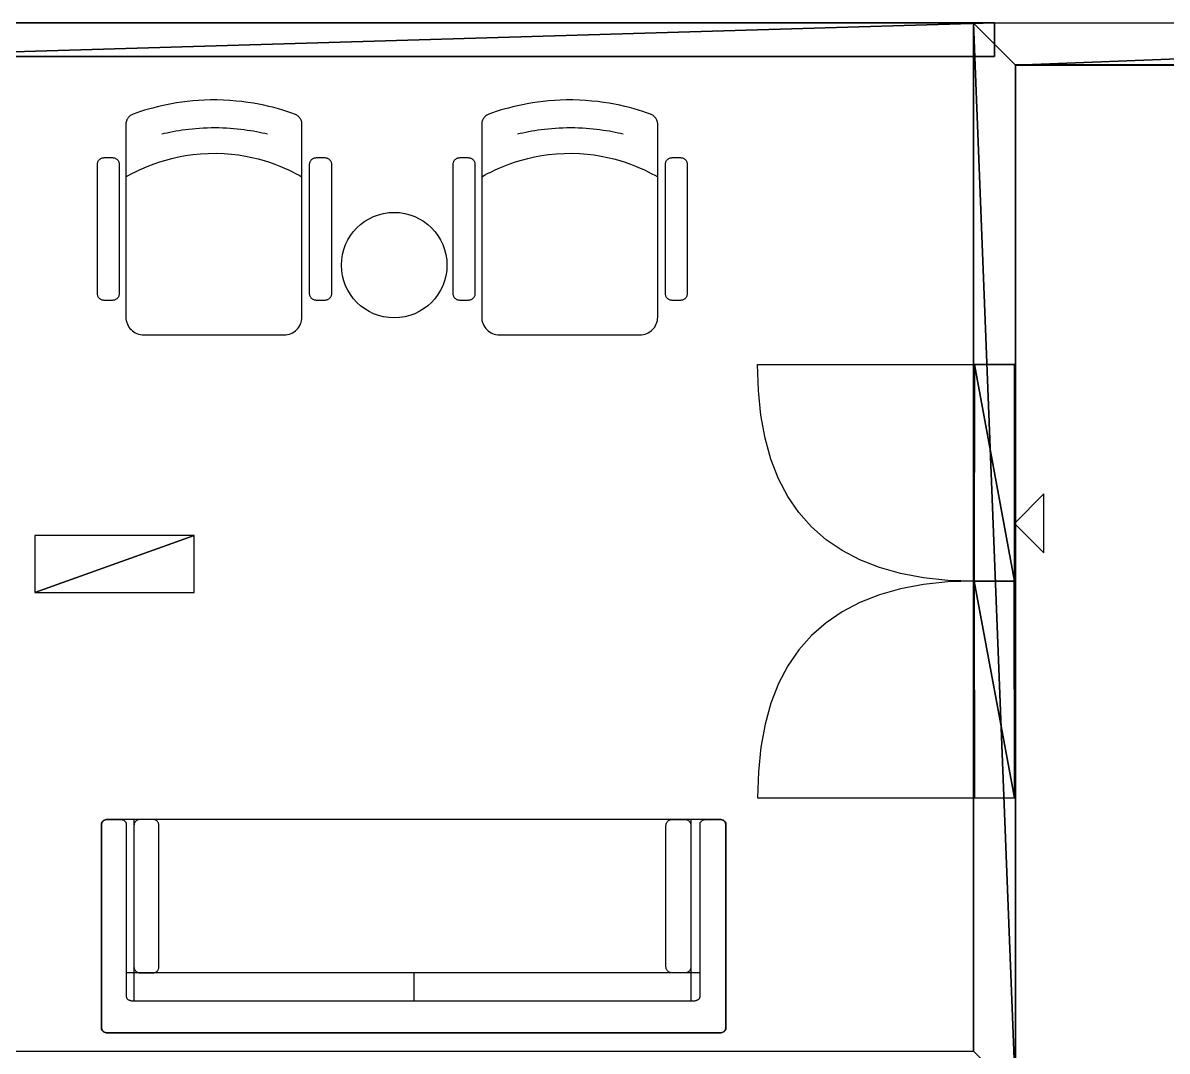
# Model space of a CAD drawing. Header units: millimetres. Extents: x 245 to 2830, y 44 to 1976.
# Drawn here: x 689 to 1106.5, y 1497.1 to 1872.5 of the extents above; entities that cross this region are included whole.
import ezdxf

# ---------------------------------------------------------------- set-up
doc = ezdxf.new("R2010")
doc.units = ezdxf.units.MM
doc.layers.add('FloorPlan-page-1', color=7, linetype='Continuous')

msp = doc.modelspace()

# ---------------------------------------------------------------- linework, layer by layer
at = {"layer": 'FloorPlan-page-1', "color": 7, "true_color": 0x000000}
for p, q in [((639.91, 1872.52), (1043.52, 1872.52)), ((1035.84, 1497.15), (1035.84, 1872.5)), ((1035.84, 1872.5), (1444.36, 1872.5)), ((1043.52, 1872.52), (1043.52, 1860.26)), ((1043.52, 1860.26), (627.65, 1860.26)), ((1043.52, 1860.26), (1043.52, 1860.26)), ((1429.05, 1857.17), (1051.16, 1857.17)), ((1051.16, 1857.17), (1051.16, 1481.82)), ((736.35, 1841.44), (734.79, 1841.02)), ((737.99, 1841.86), (736.35, 1841.44)), ((739.66, 1842.26), (737.99, 1841.86)), ((741.4, 1842.63), (739.66, 1842.26)), ((743.19, 1842.97), (741.4, 1842.63)), ((745.08, 1843.28), (743.19, 1842.97)), ((747, 1843.57), (745.08, 1843.28)), ((748.97, 1843.81), (747, 1843.57)), ((751, 1844.02), (748.97, 1843.81)), ((753.11, 1844.18), (751, 1844.02)), ((755.26, 1844.29), (753.11, 1844.18)), ((757.44, 1844.37), (755.26, 1844.29)), ((759.84, 1844.37), (757.44, 1844.37)), ((762.21, 1844.29), (759.84, 1844.37)), ((764.5, 1844.18), (762.21, 1844.29)), ((766.75, 1844), (764.5, 1844.18)), ((768.93, 1843.76), (766.75, 1844)), ((771.04, 1843.5), (768.93, 1843.76)), ((773.08, 1843.18), (771.04, 1843.5)), ((775.04, 1842.81), (773.08, 1843.18)), ((776.93, 1842.44), (775.04, 1842.81)), ((778.75, 1842.02), (776.93, 1842.44)), ((780.53, 1841.57), (778.75, 1842.02)), ((782.21, 1841.12), (780.53, 1841.57)), ((866.17, 1841.44), (864.61, 1841.02)), ((867.77, 1841.86), (866.17, 1841.44)), ((869.48, 1842.26), (867.77, 1841.86)), ((871.23, 1842.63), (869.48, 1842.26)), ((873.01, 1842.97), (871.23, 1842.63)), ((874.9, 1843.28), (873.01, 1842.97)), ((876.79, 1843.57), (874.9, 1843.28)), ((878.79, 1843.81), (876.79, 1843.57)), ((880.83, 1844.02), (878.79, 1843.81)), ((882.9, 1844.18), (880.83, 1844.02)), ((885.04, 1844.29), (882.9, 1844.18)), ((887.26, 1844.37), (885.04, 1844.29)), ((889.66, 1844.37), (887.26, 1844.37)), ((892.03, 1844.29), (889.66, 1844.37)), ((894.32, 1844.18), (892.03, 1844.29)), ((896.57, 1844), (894.32, 1844.18)), ((898.72, 1843.76), (896.57, 1844)), ((900.83, 1843.5), (898.72, 1843.76)), ((902.9, 1843.18), (900.83, 1843.5)), ((904.86, 1842.81), (902.9, 1843.18)), ((906.75, 1842.44), (904.86, 1842.81)), ((908.57, 1842.02), (906.75, 1842.44)), ((910.32, 1841.57), (908.57, 1842.02)), ((912.03, 1841.12), (910.32, 1841.57)), ((726.97, 1837.25), (726.86, 1836.96)), ((727.15, 1837.51), (726.97, 1837.25)), ((727.3, 1837.75), (727.15, 1837.51)), ((727.48, 1838.01), (727.3, 1837.75)), ((727.7, 1838.22), (727.48, 1838.01)), ((727.91, 1838.43), (727.7, 1838.22)), ((728.13, 1838.64), (727.91, 1838.43)), ((728.39, 1838.83), (728.13, 1838.64)), ((728.68, 1838.99), (728.39, 1838.83)), ((728.93, 1839.12), (728.68, 1838.99)), ((729.22, 1839.22), (728.93, 1839.12)), ((730.53, 1839.67), (729.22, 1839.22)), ((731.88, 1840.15), (730.53, 1839.67)), ((733.3, 1840.6), (731.88, 1840.15)), ((734.79, 1841.02), (733.3, 1840.6)), ((783.81, 1840.67), (782.21, 1841.12)), ((785.33, 1840.2), (783.81, 1840.67)), ((786.75, 1839.72), (785.33, 1840.2)), ((788.13, 1839.25), (786.75, 1839.72)), ((788.42, 1839.12), (788.13, 1839.25)), ((788.71, 1838.99), (788.42, 1839.12)), ((788.97, 1838.83), (788.71, 1838.99)), ((789.22, 1838.64), (788.97, 1838.83)), ((789.48, 1838.43), (789.22, 1838.64)), ((789.7, 1838.22), (789.48, 1838.43)), ((789.88, 1838.01), (789.7, 1838.22)), ((790.06, 1837.77), (789.88, 1838.01)), ((790.24, 1837.51), (790.06, 1837.77)), ((790.39, 1837.25), (790.24, 1837.51)), ((790.5, 1836.96), (790.39, 1837.25)), ((856.79, 1837.25), (856.68, 1836.96)), ((856.93, 1837.51), (856.79, 1837.25)), ((857.12, 1837.75), (856.93, 1837.51)), ((857.3, 1838.01), (857.12, 1837.75)), ((857.52, 1838.22), (857.3, 1838.01)), ((857.73, 1838.43), (857.52, 1838.22)), ((857.95, 1838.64), (857.73, 1838.43)), ((858.21, 1838.83), (857.95, 1838.64)), ((858.46, 1838.99), (858.21, 1838.83)), ((858.75, 1839.12), (858.46, 1838.99)), ((859.04, 1839.22), (858.75, 1839.12)), ((860.35, 1839.67), (859.04, 1839.22)), ((861.7, 1840.15), (860.35, 1839.67)), ((863.12, 1840.6), (861.7, 1840.15)), ((864.61, 1841.02), (863.12, 1840.6)), ((913.63, 1840.67), (912.03, 1841.12)), ((915.15, 1840.2), (913.63, 1840.67)), ((916.57, 1839.72), (915.15, 1840.2)), ((917.95, 1839.25), (916.57, 1839.72)), ((918.24, 1839.12), (917.95, 1839.25)), ((918.5, 1838.99), (918.24, 1839.12)), ((918.79, 1838.83), (918.5, 1838.99)), ((919.04, 1838.64), (918.79, 1838.83)), ((919.26, 1838.43), (919.04, 1838.64)), ((919.48, 1838.22), (919.26, 1838.43)), ((919.7, 1838.01), (919.48, 1838.22)), ((919.88, 1837.77), (919.7, 1838.01)), ((920.06, 1837.51), (919.88, 1837.77)), ((920.21, 1837.25), (920.06, 1837.51)), ((920.32, 1836.96), (920.21, 1837.25)), ((726.6, 1836.06), (726.57, 1835.74)), ((726.57, 1835.74), (726.57, 1835.43)), ((726.57, 1835.43), (726.57, 1765.14)), ((726.68, 1836.38), (726.6, 1836.06)), ((726.75, 1836.67), (726.68, 1836.38)), ((726.86, 1836.96), (726.75, 1836.67)), ((743.7, 1832.84), (744.82, 1833.05)), ((744.82, 1833.05), (745.95, 1833.24)), ((745.95, 1833.24), (747.11, 1833.42)), ((747.11, 1833.42), (748.31, 1833.58)), ((748.31, 1833.58), (749.55, 1833.74)), ((749.55, 1833.74), (750.82, 1833.87)), ((750.82, 1833.87), (752.13, 1834)), ((752.13, 1834), (753.48, 1834.08)), ((753.48, 1834.08), (754.82, 1834.16)), ((754.82, 1834.16), (756.24, 1834.24)), ((756.24, 1834.24), (757.66, 1834.27)), ((757.66, 1834.27), (759.11, 1834.27)), ((759.11, 1834.27), (760.53, 1834.27)), ((760.53, 1834.27), (761.91, 1834.21)), ((761.91, 1834.21), (763.3, 1834.16)), ((763.3, 1834.16), (764.64, 1834.08)), ((764.64, 1834.08), (765.95, 1833.98)), ((765.95, 1833.98), (767.22, 1833.85)), ((767.22, 1833.85), (768.46, 1833.71)), ((768.46, 1833.71), (769.7, 1833.58)), ((769.7, 1833.58), (770.86, 1833.4)), ((770.86, 1833.4), (772.02, 1833.24)), ((772.02, 1833.24), (773.15, 1833.05)), ((773.15, 1833.05), (774.24, 1832.84)), ((790.61, 1836.67), (790.5, 1836.96)), ((790.71, 1836.38), (790.61, 1836.67)), ((790.75, 1836.06), (790.71, 1836.38)), ((790.79, 1835.74), (790.75, 1836.06)), ((790.82, 1835.43), (790.79, 1835.74)), ((790.82, 1765.14), (790.82, 1835.43)), ((790.82, 1835.43), (790.82, 1835.43)), ((856.42, 1836.06), (856.39, 1835.74)), ((856.39, 1835.74), (856.39, 1835.43)), ((856.39, 1835.43), (856.39, 1765.14)), ((856.5, 1836.38), (856.42, 1836.06)), ((856.57, 1836.67), (856.5, 1836.38)), ((856.68, 1836.96), (856.57, 1836.67)), ((873.52, 1832.84), (874.64, 1833.05)), ((874.64, 1833.05), (875.77, 1833.24)), ((875.77, 1833.24), (876.93, 1833.42)), ((876.93, 1833.42), (878.13, 1833.58)), ((878.13, 1833.58), (879.37, 1833.74)), ((879.37, 1833.74), (880.64, 1833.87)), ((880.64, 1833.87), (881.95, 1834)), ((881.95, 1834), (883.3, 1834.08)), ((883.3, 1834.08), (884.64, 1834.16)), ((884.64, 1834.16), (886.03, 1834.24)), ((886.03, 1834.24), (887.48, 1834.27)), ((887.48, 1834.27), (888.9, 1834.27)), ((888.9, 1834.27), (890.35, 1834.27)), ((890.35, 1834.27), (891.73, 1834.21)), ((891.73, 1834.21), (893.12, 1834.16)), ((893.12, 1834.16), (894.46, 1834.08)), ((894.46, 1834.08), (895.77, 1833.98)), ((895.77, 1833.98), (897.04, 1833.85)), ((897.04, 1833.85), (898.28, 1833.71)), ((898.28, 1833.71), (899.52, 1833.58)), ((899.52, 1833.58), (900.68, 1833.4)), ((900.68, 1833.4), (901.84, 1833.24)), ((901.84, 1833.24), (902.97, 1833.05)), ((902.97, 1833.05), (904.06, 1832.84)), ((920.43, 1836.67), (920.32, 1836.96)), ((920.5, 1836.38), (920.43, 1836.67)), ((920.57, 1836.06), (920.5, 1836.38)), ((920.61, 1835.74), (920.57, 1836.06)), ((920.61, 1835.43), (920.61, 1835.74)), ((920.61, 1765.14), (920.61, 1835.43)), ((920.61, 1835.43), (920.61, 1835.43)), ((739.66, 1832), (740.6, 1832.21)), ((740.6, 1832.21), (741.62, 1832.42)), ((741.62, 1832.42), (742.64, 1832.66)), ((742.64, 1832.66), (743.7, 1832.84)), ((774.24, 1832.84), (775.3, 1832.63)), ((775.3, 1832.63), (776.31, 1832.42)), ((776.31, 1832.42), (777.3, 1832.21)), ((777.3, 1832.21), (778.24, 1832)), ((869.48, 1832), (870.43, 1832.21)), ((870.43, 1832.21), (871.44, 1832.42)), ((871.44, 1832.42), (872.46, 1832.66)), ((872.46, 1832.66), (873.52, 1832.84)), ((904.06, 1832.84), (905.12, 1832.63)), ((905.12, 1832.63), (906.13, 1832.42)), ((906.13, 1832.42), (907.08, 1832.21)), ((907.08, 1832.21), (908.03, 1832)), ((751, 1824.46), (753.77, 1824.72)), ((753.77, 1824.72), (756.64, 1824.88)), ((756.64, 1824.88), (759.62, 1824.91)), ((759.62, 1824.91), (762.39, 1824.83)), ((762.39, 1824.83), (765.08, 1824.59)), ((765.08, 1824.59), (767.66, 1824.3)), ((880.83, 1824.46), (883.59, 1824.72)), ((883.59, 1824.72), (886.46, 1824.88)), ((886.46, 1824.88), (889.44, 1824.91)), ((889.44, 1824.91), (892.21, 1824.83)), ((892.21, 1824.83), (894.9, 1824.59)), ((894.9, 1824.59), (897.48, 1824.3)), ((716.17, 1821.11), (716.2, 1821.35)), ((716.17, 1820.85), (716.17, 1821.11)), ((716.17, 1773.68), (716.17, 1820.85)), ((716.2, 1821.35), (716.28, 1821.59)), ((716.28, 1821.59), (716.35, 1821.82)), ((716.35, 1821.82), (716.46, 1822.03)), ((716.46, 1822.03), (716.6, 1822.24)), ((716.6, 1822.24), (716.75, 1822.43)), ((716.75, 1822.43), (716.9, 1822.59)), ((716.9, 1822.59), (717.08, 1822.75)), ((717.08, 1822.75), (717.26, 1822.9)), ((717.26, 1822.9), (717.48, 1823.04)), ((717.48, 1823.04), (717.7, 1823.14)), ((717.7, 1823.14), (717.91, 1823.22)), ((717.91, 1823.22), (718.13, 1823.27)), ((718.13, 1823.27), (718.39, 1823.3)), ((718.39, 1823.3), (718.64, 1823.33)), ((718.64, 1823.33), (721.66, 1823.33)), ((721.66, 1823.33), (721.91, 1823.3)), ((721.91, 1823.3), (722.17, 1823.27)), ((722.17, 1823.27), (722.39, 1823.22)), ((722.39, 1823.22), (722.64, 1823.14)), ((722.64, 1823.14), (722.82, 1823.04)), ((722.82, 1823.04), (723.04, 1822.9)), ((723.04, 1822.9), (723.22, 1822.75)), ((723.22, 1822.75), (723.4, 1822.59)), ((723.4, 1822.59), (723.59, 1822.43)), ((723.59, 1822.43), (723.73, 1822.24)), ((723.73, 1822.24), (723.84, 1822.03)), ((723.84, 1822.03), (723.95, 1821.82)), ((723.95, 1821.82), (724.02, 1821.59)), ((724.02, 1821.59), (724.1, 1821.35)), ((724.1, 1821.35), (724.13, 1821.11)), ((724.13, 1821.11), (724.13, 1820.85)), ((724.13, 1820.85), (724.13, 1773.68)), ((734.97, 1820.35), (736.86, 1821.08)), ((736.86, 1821.08), (738.93, 1821.77)), ((738.93, 1821.77), (741.08, 1822.46)), ((741.08, 1822.46), (743.37, 1823.06)), ((743.37, 1823.06), (745.8, 1823.62)), ((745.8, 1823.62), (748.35, 1824.09)), ((748.35, 1824.09), (751, 1824.46)), ((767.66, 1824.3), (770.17, 1823.88)), ((770.17, 1823.88), (772.53, 1823.4)), ((772.53, 1823.4), (774.79, 1822.85)), ((774.79, 1822.85), (776.97, 1822.24)), ((776.97, 1822.24), (779.01, 1821.61)), ((779.01, 1821.61), (780.9, 1820.93)), ((780.9, 1820.93), (782.71, 1820.24)), ((793.62, 1821.11), (793.66, 1821.35)), ((793.62, 1820.85), (793.62, 1821.11)), ((793.62, 1773.68), (793.62, 1820.85)), ((793.66, 1821.35), (793.73, 1821.59)), ((793.73, 1821.59), (793.81, 1821.82)), ((793.81, 1821.82), (793.91, 1822.03)), ((793.91, 1822.03), (794.02, 1822.24)), ((794.02, 1822.24), (794.17, 1822.43)), ((794.17, 1822.43), (794.35, 1822.59)), ((794.35, 1822.59), (794.53, 1822.75)), ((794.53, 1822.75), (794.71, 1822.9)), ((794.71, 1822.9), (794.9, 1823.04)), ((794.9, 1823.04), (795.11, 1823.14)), ((795.11, 1823.14), (795.37, 1823.22)), ((795.37, 1823.22), (795.59, 1823.27)), ((795.59, 1823.27), (795.84, 1823.3)), ((795.84, 1823.3), (796.1, 1823.33)), ((796.1, 1823.33), (799.11, 1823.33)), ((799.11, 1823.33), (799.37, 1823.3)), ((799.37, 1823.3), (799.62, 1823.27)), ((799.62, 1823.27), (799.84, 1823.22)), ((799.84, 1823.22), (800.06, 1823.14)), ((800.06, 1823.14), (800.28, 1823.04)), ((800.28, 1823.04), (800.5, 1822.9)), ((800.5, 1822.9), (800.68, 1822.75)), ((800.68, 1822.75), (800.86, 1822.59)), ((800.86, 1822.59), (801.01, 1822.43)), ((801.01, 1822.43), (801.15, 1822.24)), ((801.15, 1822.24), (801.3, 1822.03)), ((801.3, 1822.03), (801.41, 1821.82)), ((801.41, 1821.82), (801.48, 1821.59)), ((801.48, 1821.59), (801.55, 1821.35)), ((801.55, 1821.35), (801.59, 1821.11)), ((801.59, 1821.11), (801.59, 1820.85)), ((801.59, 1820.85), (801.59, 1773.68)), ((845.99, 1821.11), (846.02, 1821.35)), ((845.99, 1820.85), (845.99, 1821.11)), ((845.99, 1773.68), (845.99, 1820.85)), ((846.02, 1821.35), (846.1, 1821.59)), ((846.1, 1821.59), (846.17, 1821.82)), ((846.17, 1821.82), (846.28, 1822.03)), ((846.28, 1822.03), (846.39, 1822.24)), ((846.39, 1822.24), (846.53, 1822.43)), ((846.53, 1822.43), (846.72, 1822.59)), ((846.72, 1822.59), (846.9, 1822.75)), ((846.9, 1822.75), (847.08, 1822.9)), ((847.08, 1822.9), (847.26, 1823.04)), ((847.26, 1823.04), (847.48, 1823.14)), ((847.48, 1823.14), (847.73, 1823.22)), ((847.73, 1823.22), (847.95, 1823.27)), ((847.95, 1823.27), (848.21, 1823.3)), ((848.21, 1823.3), (848.46, 1823.33)), ((848.46, 1823.33), (851.48, 1823.33)), ((851.48, 1823.33), (851.73, 1823.3)), ((851.73, 1823.3), (851.99, 1823.27)), ((851.99, 1823.27), (852.21, 1823.22)), ((852.21, 1823.22), (852.42, 1823.14)), ((852.42, 1823.14), (852.64, 1823.04)), ((852.64, 1823.04), (852.86, 1822.9)), ((852.86, 1822.9), (853.04, 1822.75)), ((853.04, 1822.75), (853.22, 1822.59)), ((853.22, 1822.59), (853.37, 1822.43)), ((853.37, 1822.43), (853.52, 1822.24)), ((853.52, 1822.24), (853.66, 1822.03)), ((853.66, 1822.03), (853.77, 1821.82)), ((853.77, 1821.82), (853.84, 1821.59)), ((853.84, 1821.59), (853.92, 1821.35)), ((853.92, 1821.35), (853.95, 1821.11)), ((853.95, 1821.11), (853.95, 1820.85)), ((853.95, 1820.85), (853.95, 1773.68)), ((864.79, 1820.35), (866.68, 1821.08)), ((866.68, 1821.08), (868.72, 1821.77)), ((868.72, 1821.77), (870.9, 1822.46)), ((870.9, 1822.46), (873.19, 1823.06)), ((873.19, 1823.06), (875.63, 1823.62)), ((875.63, 1823.62), (878.17, 1824.09)), ((878.17, 1824.09), (880.83, 1824.46)), ((897.48, 1824.3), (899.95, 1823.88)), ((899.95, 1823.88), (902.35, 1823.4)), ((902.35, 1823.4), (904.61, 1822.85)), ((904.61, 1822.85), (906.75, 1822.24)), ((906.75, 1822.24), (908.79, 1821.61)), ((908.79, 1821.61), (910.72, 1820.93)), ((910.72, 1820.93), (912.53, 1820.24)), ((923.44, 1821.11), (923.48, 1821.35)), ((923.44, 1820.85), (923.44, 1821.11)), ((923.44, 1773.68), (923.44, 1820.85)), ((923.48, 1821.35), (923.55, 1821.59)), ((923.55, 1821.59), (923.63, 1821.82)), ((923.63, 1821.82), (923.74, 1822.03)), ((923.74, 1822.03), (923.84, 1822.24)), ((923.84, 1822.24), (923.99, 1822.43)), ((923.99, 1822.43), (924.17, 1822.59)), ((924.17, 1822.59), (924.32, 1822.75)), ((924.32, 1822.75), (924.54, 1822.9)), ((924.54, 1822.9), (924.72, 1823.04)), ((924.72, 1823.04), (924.94, 1823.14)), ((924.94, 1823.14), (925.15, 1823.22)), ((925.15, 1823.22), (925.41, 1823.27)), ((925.41, 1823.27), (925.66, 1823.3)), ((925.66, 1823.3), (925.92, 1823.33)), ((925.92, 1823.33), (928.94, 1823.33)), ((928.94, 1823.33), (929.19, 1823.3)), ((929.19, 1823.3), (929.41, 1823.27)), ((929.41, 1823.27), (929.66, 1823.22)), ((929.66, 1823.22), (929.88, 1823.14)), ((929.88, 1823.14), (930.1, 1823.04)), ((930.1, 1823.04), (930.32, 1822.9)), ((930.32, 1822.9), (930.5, 1822.75)), ((930.5, 1822.75), (930.68, 1822.59)), ((930.68, 1822.59), (930.83, 1822.43)), ((930.83, 1822.43), (930.97, 1822.24)), ((930.97, 1822.24), (931.12, 1822.03)), ((931.12, 1822.03), (931.19, 1821.82)), ((931.19, 1821.82), (931.3, 1821.59)), ((931.3, 1821.59), (931.34, 1821.35)), ((931.34, 1821.35), (931.37, 1821.11)), ((931.37, 1821.11), (931.41, 1820.85)), ((931.41, 1820.85), (931.41, 1773.68)), ((726.57, 1816.29), (727.59, 1816.87)), ((727.59, 1816.87), (728.75, 1817.5)), ((728.75, 1817.5), (730.1, 1818.18)), ((730.1, 1818.18), (731.59, 1818.9)), ((731.59, 1818.9), (733.19, 1819.63)), ((733.19, 1819.63), (734.97, 1820.35)), ((782.71, 1820.24), (784.39, 1819.53)), ((784.39, 1819.53), (785.95, 1818.84)), ((785.95, 1818.84), (787.37, 1818.16)), ((787.37, 1818.16), (788.64, 1817.47)), ((788.64, 1817.47), (789.81, 1816.87)), ((789.81, 1816.87), (790.82, 1816.29)), ((856.39, 1816.29), (857.41, 1816.87)), ((857.41, 1816.87), (858.57, 1817.5)), ((858.57, 1817.5), (859.92, 1818.18)), ((859.92, 1818.18), (861.37, 1818.9)), ((861.37, 1818.9), (863.01, 1819.63)), ((863.01, 1819.63), (864.79, 1820.35)), ((912.53, 1820.24), (914.21, 1819.53)), ((914.21, 1819.53), (915.77, 1818.84)), ((915.77, 1818.84), (917.19, 1818.16)), ((917.19, 1818.16), (918.46, 1817.47)), ((918.46, 1817.47), (919.63, 1816.87)), ((919.63, 1816.87), (920.61, 1816.29)), ((812.21, 1798.96), (813.7, 1800.07)), ((813.7, 1800.07), (815.3, 1801.02)), ((815.3, 1801.02), (816.97, 1801.84)), ((816.97, 1801.84), (818.72, 1802.5)), ((818.72, 1802.5), (820.57, 1802.97)), ((820.57, 1802.97), (822.5, 1803.26)), ((822.5, 1803.26), (824.46, 1803.34)), ((824.46, 1803.34), (826.42, 1803.26)), ((826.42, 1803.26), (828.35, 1802.97)), ((828.35, 1802.97), (830.17, 1802.5)), ((830.17, 1802.5), (831.95, 1801.84)), ((831.95, 1801.84), (833.62, 1801.02)), ((833.62, 1801.02), (835.22, 1800.07)), ((835.22, 1800.07), (836.72, 1798.96)), ((808.5, 1794.85), (809.59, 1796.35)), ((809.59, 1796.35), (810.82, 1797.7)), ((810.82, 1797.7), (812.21, 1798.96)), ((836.72, 1798.96), (838.1, 1797.7)), ((838.1, 1797.7), (839.33, 1796.35)), ((839.33, 1796.35), (840.42, 1794.85)), ((806.06, 1789.81), (806.71, 1791.58)), ((806.71, 1791.58), (807.51, 1793.27)), ((807.51, 1793.27), (808.5, 1794.85)), ((840.42, 1794.85), (841.41, 1793.27)), ((841.41, 1793.27), (842.21, 1791.58)), ((842.21, 1791.58), (842.86, 1789.81)), ((805.3, 1786.07), (805.59, 1787.97)), ((805.59, 1787.97), (806.06, 1789.81)), ((842.86, 1789.81), (843.33, 1787.97)), ((843.33, 1787.97), (843.62, 1786.07)), ((805.19, 1784.09), (805.3, 1786.07)), ((805.3, 1782.12), (805.19, 1784.09)), ((843.62, 1786.07), (843.73, 1784.09)), ((843.73, 1784.09), (843.62, 1782.12)), ((843.73, 1784.09), (843.73, 1784.09)), ((805.59, 1780.22), (805.3, 1782.12)), ((806.06, 1778.37), (805.59, 1780.22)), ((843.33, 1780.22), (842.86, 1778.37)), ((843.62, 1782.12), (843.33, 1780.22)), ((806.71, 1776.58), (806.06, 1778.37)), ((807.51, 1774.92), (806.71, 1776.58)), ((808.5, 1773.31), (807.51, 1774.92)), ((841.41, 1774.92), (840.42, 1773.31)), ((842.21, 1776.58), (841.41, 1774.92)), ((842.86, 1778.37), (842.21, 1776.58)), ((716.17, 1773.44), (716.17, 1773.68)), ((716.2, 1773.18), (716.17, 1773.44)), ((716.28, 1772.94), (716.2, 1773.18)), ((716.35, 1772.73), (716.28, 1772.94)), ((716.46, 1772.49), (716.35, 1772.73)), ((716.6, 1772.31), (716.46, 1772.49)), ((716.75, 1772.1), (716.6, 1772.31)), ((716.9, 1771.94), (716.75, 1772.1)), ((717.08, 1771.78), (716.9, 1771.94)), ((717.26, 1771.62), (717.08, 1771.78)), ((717.48, 1771.52), (717.26, 1771.62)), ((717.7, 1771.41), (717.48, 1771.52)), ((717.91, 1771.3), (717.7, 1771.41)), ((718.13, 1771.25), (717.91, 1771.3)), ((718.39, 1771.23), (718.13, 1771.25)), ((718.64, 1771.2), (718.39, 1771.23)), ((721.66, 1771.2), (718.64, 1771.2)), ((721.91, 1771.23), (721.66, 1771.2)), ((721.66, 1771.2), (721.66, 1771.2)), ((722.17, 1771.25), (721.91, 1771.23)), ((722.39, 1771.3), (722.17, 1771.25)), ((722.64, 1771.41), (722.39, 1771.3)), ((722.82, 1771.52), (722.64, 1771.41)), ((723.04, 1771.62), (722.82, 1771.52)), ((723.22, 1771.78), (723.04, 1771.62)), ((723.4, 1771.94), (723.22, 1771.78)), ((723.59, 1772.1), (723.4, 1771.94)), ((723.73, 1772.31), (723.59, 1772.1)), ((723.84, 1772.49), (723.73, 1772.31)), ((723.95, 1772.73), (723.84, 1772.49)), ((724.02, 1772.94), (723.95, 1772.73)), ((724.1, 1773.18), (724.02, 1772.94)), ((724.13, 1773.44), (724.1, 1773.18)), ((724.13, 1773.68), (724.13, 1773.44)), ((793.62, 1773.44), (793.62, 1773.68)), ((793.66, 1773.18), (793.62, 1773.44)), ((793.73, 1772.94), (793.66, 1773.18)), ((793.81, 1772.73), (793.73, 1772.94)), ((793.91, 1772.49), (793.81, 1772.73)), ((794.02, 1772.31), (793.91, 1772.49)), ((794.17, 1772.1), (794.02, 1772.31)), ((794.35, 1771.94), (794.17, 1772.1)), ((794.53, 1771.78), (794.35, 1771.94)), ((794.71, 1771.62), (794.53, 1771.78)), ((794.9, 1771.52), (794.71, 1771.62)), ((795.11, 1771.41), (794.9, 1771.52)), ((795.37, 1771.3), (795.11, 1771.41)), ((795.59, 1771.25), (795.37, 1771.3)), ((795.84, 1771.23), (795.59, 1771.25)), ((796.1, 1771.2), (795.84, 1771.23)), ((799.11, 1771.2), (796.1, 1771.2)), ((799.37, 1771.23), (799.11, 1771.2)), ((799.11, 1771.2), (799.11, 1771.2)), ((799.62, 1771.25), (799.37, 1771.23)), ((799.84, 1771.3), (799.62, 1771.25)), ((800.06, 1771.41), (799.84, 1771.3)), ((800.28, 1771.52), (800.06, 1771.41)), ((800.5, 1771.62), (800.28, 1771.52)), ((800.68, 1771.78), (800.5, 1771.62)), ((800.86, 1771.94), (800.68, 1771.78)), ((801.01, 1772.1), (800.86, 1771.94)), ((801.15, 1772.31), (801.01, 1772.1)), ((801.3, 1772.49), (801.15, 1772.31)), ((801.41, 1772.73), (801.3, 1772.49)), ((801.48, 1772.94), (801.41, 1772.73)), ((801.55, 1773.18), (801.48, 1772.94)), ((801.59, 1773.44), (801.55, 1773.18)), ((801.59, 1773.68), (801.59, 1773.44)), ((809.59, 1771.83), (808.5, 1773.31)), ((810.82, 1770.46), (809.59, 1771.83)), ((812.21, 1769.22), (810.82, 1770.46)), ((838.1, 1770.46), (836.72, 1769.22)), ((839.33, 1771.83), (838.1, 1770.46)), ((840.42, 1773.31), (839.33, 1771.83)), ((845.99, 1773.44), (845.99, 1773.68)), ((846.02, 1773.18), (845.99, 1773.44)), ((846.1, 1772.94), (846.02, 1773.18)), ((846.17, 1772.73), (846.1, 1772.94)), ((846.28, 1772.49), (846.17, 1772.73)), ((846.39, 1772.31), (846.28, 1772.49)), ((846.53, 1772.1), (846.39, 1772.31)), ((846.72, 1771.94), (846.53, 1772.1)), ((846.9, 1771.78), (846.72, 1771.94)), ((847.08, 1771.62), (846.9, 1771.78)), ((847.26, 1771.52), (847.08, 1771.62)), ((847.48, 1771.41), (847.26, 1771.52)), ((847.73, 1771.3), (847.48, 1771.41)), ((847.95, 1771.25), (847.73, 1771.3)), ((848.21, 1771.23), (847.95, 1771.25)), ((848.46, 1771.2), (848.21, 1771.23)), ((851.48, 1771.2), (848.46, 1771.2)), ((851.73, 1771.23), (851.48, 1771.2)), ((851.48, 1771.2), (851.48, 1771.2)), ((851.99, 1771.25), (851.73, 1771.23)), ((852.21, 1771.3), (851.99, 1771.25)), ((852.42, 1771.41), (852.21, 1771.3)), ((852.64, 1771.52), (852.42, 1771.41)), ((852.86, 1771.62), (852.64, 1771.52)), ((853.04, 1771.78), (852.86, 1771.62)), ((853.22, 1771.94), (853.04, 1771.78)), ((853.37, 1772.1), (853.22, 1771.94)), ((853.52, 1772.31), (853.37, 1772.1)), ((853.66, 1772.49), (853.52, 1772.31)), ((853.77, 1772.73), (853.66, 1772.49)), ((853.84, 1772.94), (853.77, 1772.73)), ((853.92, 1773.18), (853.84, 1772.94)), ((853.95, 1773.44), (853.92, 1773.18)), ((853.95, 1773.68), (853.95, 1773.44)), ((923.44, 1773.44), (923.44, 1773.68)), ((923.48, 1773.18), (923.44, 1773.44)), ((923.55, 1772.94), (923.48, 1773.18)), ((923.63, 1772.73), (923.55, 1772.94)), ((923.74, 1772.49), (923.63, 1772.73)), ((923.84, 1772.31), (923.74, 1772.49)), ((923.99, 1772.1), (923.84, 1772.31)), ((924.17, 1771.94), (923.99, 1772.1)), ((924.32, 1771.78), (924.17, 1771.94)), ((924.54, 1771.62), (924.32, 1771.78)), ((924.72, 1771.52), (924.54, 1771.62)), ((924.94, 1771.41), (924.72, 1771.52)), ((925.15, 1771.3), (924.94, 1771.41)), ((925.41, 1771.25), (925.15, 1771.3)), ((925.66, 1771.23), (925.41, 1771.25)), ((925.92, 1771.2), (925.66, 1771.23)), ((928.94, 1771.2), (925.92, 1771.2)), ((929.19, 1771.23), (928.94, 1771.2)), ((928.94, 1771.2), (928.94, 1771.2)), ((929.41, 1771.25), (929.19, 1771.23)), ((929.66, 1771.3), (929.41, 1771.25)), ((929.88, 1771.41), (929.66, 1771.3)), ((930.1, 1771.52), (929.88, 1771.41)), ((930.32, 1771.62), (930.1, 1771.52)), ((930.5, 1771.78), (930.32, 1771.62)), ((930.68, 1771.94), (930.5, 1771.78)), ((930.83, 1772.1), (930.68, 1771.94)), ((930.97, 1772.31), (930.83, 1772.1)), ((931.12, 1772.49), (930.97, 1772.31)), ((931.19, 1772.73), (931.12, 1772.49)), ((931.3, 1772.94), (931.19, 1772.73)), ((931.34, 1773.18), (931.3, 1772.94)), ((931.37, 1773.44), (931.34, 1773.18)), ((931.41, 1773.68), (931.37, 1773.44)), ((813.7, 1768.11), (812.21, 1769.22)), ((815.3, 1767.14), (813.7, 1768.11)), ((816.97, 1766.35), (815.3, 1767.14)), ((818.72, 1765.69), (816.97, 1766.35)), ((831.95, 1766.35), (830.17, 1765.69)), ((833.62, 1767.14), (831.95, 1766.35)), ((835.22, 1768.11), (833.62, 1767.14)), ((836.72, 1769.22), (835.22, 1768.11)), ((726.57, 1765.14), (726.6, 1764.48)), ((726.6, 1764.48), (726.71, 1763.82)), ((726.71, 1763.82), (726.86, 1763.18)), ((726.86, 1763.18), (727.08, 1762.6)), ((727.08, 1762.6), (727.37, 1762.02)), ((727.37, 1762.02), (727.7, 1761.47)), ((789.7, 1761.47), (790.02, 1762.02)), ((790.02, 1762.02), (790.28, 1762.6)), ((790.28, 1762.6), (790.53, 1763.18)), ((790.53, 1763.18), (790.68, 1763.82)), ((790.68, 1763.82), (790.79, 1764.48)), ((790.79, 1764.48), (790.82, 1765.14)), ((820.57, 1765.21), (818.72, 1765.69)), ((822.5, 1764.92), (820.57, 1765.21)), ((824.46, 1764.82), (822.5, 1764.92)), ((826.42, 1764.92), (824.46, 1764.82)), ((828.35, 1765.21), (826.42, 1764.92)), ((830.17, 1765.69), (828.35, 1765.21)), ((856.39, 1765.14), (856.42, 1764.48)), ((856.42, 1764.48), (856.5, 1763.82)), ((856.5, 1763.82), (856.68, 1763.18)), ((856.68, 1763.18), (856.9, 1762.6)), ((856.9, 1762.6), (857.15, 1762.02)), ((857.15, 1762.02), (857.48, 1761.47)), ((919.52, 1761.47), (919.84, 1762.02)), ((919.84, 1762.02), (920.1, 1762.6)), ((920.1, 1762.6), (920.32, 1763.18)), ((920.32, 1763.18), (920.5, 1763.82)), ((920.5, 1763.82), (920.57, 1764.48)), ((920.57, 1764.48), (920.61, 1765.14)), ((727.7, 1761.47), (728.06, 1760.97)), ((728.06, 1760.97), (728.5, 1760.52)), ((728.5, 1760.52), (728.93, 1760.1)), ((728.93, 1760.1), (729.44, 1759.7)), ((729.44, 1759.7), (729.99, 1759.39)), ((729.99, 1759.39), (730.57, 1759.1)), ((730.57, 1759.1), (731.15, 1758.89)), ((731.15, 1758.89), (731.8, 1758.73)), ((731.8, 1758.73), (732.46, 1758.62)), ((732.46, 1758.62), (733.11, 1758.6)), ((733.11, 1758.6), (784.28, 1758.6)), ((784.28, 1758.6), (784.93, 1758.62)), ((784.93, 1758.62), (785.59, 1758.73)), ((785.59, 1758.73), (786.21, 1758.89)), ((786.21, 1758.89), (786.82, 1759.1)), ((786.82, 1759.1), (787.37, 1759.39)), ((787.37, 1759.39), (787.91, 1759.7)), ((787.91, 1759.7), (788.42, 1760.1)), ((788.42, 1760.1), (788.9, 1760.52)), ((788.9, 1760.52), (789.3, 1760.97)), ((789.3, 1760.97), (789.7, 1761.47)), ((857.48, 1761.47), (857.88, 1760.97)), ((857.88, 1760.97), (858.28, 1760.52)), ((858.28, 1760.52), (858.75, 1760.1)), ((858.75, 1760.1), (859.26, 1759.7)), ((859.26, 1759.7), (859.81, 1759.39)), ((859.81, 1759.39), (860.39, 1759.1)), ((860.39, 1759.1), (860.97, 1758.89)), ((860.97, 1758.89), (861.59, 1758.73)), ((861.59, 1758.73), (862.24, 1758.62)), ((862.24, 1758.62), (862.93, 1758.6)), ((862.93, 1758.6), (914.06, 1758.6)), ((914.06, 1758.6), (914.75, 1758.62)), ((914.75, 1758.62), (915.41, 1758.73)), ((915.41, 1758.73), (916.03, 1758.89)), ((916.03, 1758.89), (916.61, 1759.1)), ((916.61, 1759.1), (917.19, 1759.39)), ((917.19, 1759.39), (917.73, 1759.7)), ((917.73, 1759.7), (918.24, 1760.1)), ((918.24, 1760.1), (918.72, 1760.52)), ((918.72, 1760.52), (919.12, 1760.97)), ((919.12, 1760.97), (919.52, 1761.47)), ((957.34, 1738.27), (957.01, 1747.84)), ((957.01, 1747.84), (1036.14, 1747.81)), ((1036.14, 1668.71), (1036.14, 1747.81)), ((1036.14, 1747.81), (1050.76, 1747.81)), ((1036.14, 1747.81), (1036.14, 1668.71)), ((1050.76, 1747.81), (1050.72, 1668.69)), ((1050.76, 1747.81), (1050.76, 1747.81)), ((958.24, 1729.3), (957.34, 1738.27)), ((959.81, 1720.95), (958.24, 1729.3)), ((961.95, 1713.22), (959.81, 1720.95)), ((964.75, 1706.1), (961.95, 1713.22)), ((968.14, 1699.62), (964.75, 1706.1)), ((972.17, 1693.76), (968.14, 1699.62)), ((976.79, 1688.49), (972.17, 1693.76)), ((982.03, 1683.85), (976.79, 1688.49)), ((987.92, 1679.84), (982.03, 1683.85)), ((994.39, 1676.44), (987.92, 1679.84)), ((1001.52, 1673.64), (994.39, 1676.44)), ((1009.23, 1671.48), (1001.52, 1673.64)), ((1017.59, 1669.95), (1009.23, 1671.48)), ((1009.23, 1665.92), (1001.52, 1663.76)), ((1017.59, 1667.45), (1009.23, 1665.92)), ((1026.54, 1669), (1017.59, 1669.95)), ((1026.54, 1668.4), (1017.59, 1667.45)), ((1036.14, 1668.71), (1026.54, 1669)), ((1036.14, 1668.69), (1026.54, 1668.4)), ((1050.72, 1668.71), (1036.14, 1668.69)), ((1050.72, 1668.69), (1036.14, 1668.71)), ((1036.14, 1668.71), (1036.14, 1668.71)), ((1036.14, 1668.69), (1036.14, 1589.59)), ((1036.14, 1589.59), (1036.14, 1668.69)), ((1036.14, 1668.69), (1036.14, 1668.69)), ((1050.76, 1589.59), (1050.72, 1668.71)), ((1001.52, 1663.76), (994.39, 1660.96)), ((987.92, 1657.56), (982.03, 1653.55)), ((994.39, 1660.96), (987.92, 1657.56)), ((982.03, 1653.55), (976.79, 1648.91)), ((976.79, 1648.91), (972.17, 1643.67)), ((972.17, 1643.67), (968.14, 1637.79)), ((968.14, 1637.79), (964.75, 1631.3)), ((964.75, 1631.3), (961.95, 1624.18)), ((961.95, 1624.18), (959.81, 1616.46)), ((959.81, 1616.46), (958.24, 1608.1)), ((958.24, 1608.1), (957.34, 1599.13)), ((957.34, 1599.13), (957.01, 1589.56)), ((957.01, 1589.56), (1036.14, 1589.59)), ((1036.14, 1589.59), (1050.76, 1589.59)), ((1050.76, 1589.59), (1050.76, 1589.59)), ((717.66, 1580.31), (717.7, 1580.47)), ((717.66, 1580.15), (717.66, 1580.31)), ((717.66, 1505.35), (717.66, 1580.15)), ((717.7, 1579.97), (717.66, 1579.76)), ((717.66, 1579.76), (717.66, 1579.54)), ((717.66, 1579.54), (717.66, 1505.98)), ((717.66, 1579.54), (717.66, 1579.54)), ((717.7, 1580.47), (717.73, 1580.63)), ((717.73, 1580.18), (717.7, 1579.97)), ((717.73, 1580.63), (717.8, 1580.76)), ((717.8, 1580.39), (717.73, 1580.18)), ((717.8, 1580.76), (717.88, 1580.89)), ((717.91, 1580.57), (717.8, 1580.39)), ((717.88, 1580.89), (717.99, 1581.02)), ((718.02, 1580.76), (717.91, 1580.57)), ((717.99, 1581.02), (718.1, 1581.15)), ((718.13, 1580.92), (718.02, 1580.76)), ((718.1, 1581.15), (718.24, 1581.26)), ((718.28, 1581.07), (718.13, 1580.92)), ((718.24, 1581.26), (718.39, 1581.36)), ((718.42, 1581.21), (718.28, 1581.07)), ((718.39, 1581.36), (718.53, 1581.44)), ((718.6, 1581.34), (718.42, 1581.21)), ((718.53, 1581.44), (718.71, 1581.52)), ((718.79, 1581.44), (718.6, 1581.34)), ((718.71, 1581.52), (718.9, 1581.57)), ((718.97, 1581.55), (718.79, 1581.44)), ((718.9, 1581.57), (719.08, 1581.63)), ((719.15, 1581.6), (718.97, 1581.55)), ((719.08, 1581.63), (719.3, 1581.68)), ((719.37, 1581.65), (719.15, 1581.6)), ((719.3, 1581.68), (719.48, 1581.71)), ((719.59, 1581.71), (719.37, 1581.65)), ((719.48, 1581.71), (719.7, 1581.71)), ((719.8, 1581.71), (719.59, 1581.71)), ((719.7, 1581.71), (724.64, 1581.71)), ((943.34, 1581.71), (719.8, 1581.71)), ((724.64, 1581.71), (724.86, 1581.71)), ((724.86, 1581.71), (725.08, 1581.68)), ((725.08, 1581.68), (725.26, 1581.63)), ((725.26, 1581.63), (725.44, 1581.57)), ((725.44, 1581.57), (725.62, 1581.52)), ((725.62, 1581.52), (725.8, 1581.44)), ((725.8, 1581.44), (725.95, 1581.36)), ((725.95, 1581.36), (726.1, 1581.26)), ((726.1, 1581.26), (726.24, 1581.15)), ((726.24, 1581.15), (726.35, 1581.02)), ((726.35, 1581.02), (726.46, 1580.89)), ((726.46, 1580.89), (726.57, 1580.76)), ((726.57, 1580.76), (726.6, 1580.63)), ((726.6, 1580.63), (726.68, 1580.47)), ((726.68, 1580.47), (726.71, 1580.31)), ((936.06, 1581.71), (726.71, 1581.71)), ((726.71, 1580.31), (726.71, 1580.15)), ((726.71, 1580.15), (726.71, 1517.11)), ((729.51, 1581.71), (729.51, 1515.55)), ((729.55, 1579.76), (729.51, 1579.54)), ((729.51, 1579.54), (729.51, 1527.84)), ((729.59, 1579.97), (729.55, 1579.76)), ((729.62, 1580.18), (729.59, 1579.97)), ((729.7, 1580.39), (729.62, 1580.18)), ((729.8, 1580.57), (729.7, 1580.39)), ((729.91, 1580.76), (729.8, 1580.57)), ((730.02, 1580.92), (729.91, 1580.76)), ((730.17, 1581.07), (730.02, 1580.92)), ((730.31, 1581.21), (730.17, 1581.07)), ((730.5, 1581.34), (730.31, 1581.21)), ((730.68, 1581.44), (730.5, 1581.34)), ((730.86, 1581.55), (730.68, 1581.44)), ((731.04, 1581.6), (730.86, 1581.55)), ((731.26, 1581.65), (731.04, 1581.6)), ((731.48, 1581.71), (731.26, 1581.65)), ((731.7, 1581.71), (731.48, 1581.71)), ((736.42, 1581.71), (731.7, 1581.71)), ((736.64, 1581.71), (736.42, 1581.71)), ((736.86, 1581.65), (736.64, 1581.71)), ((737.08, 1581.6), (736.86, 1581.65)), ((737.26, 1581.55), (737.08, 1581.6)), ((737.48, 1581.44), (737.26, 1581.55)), ((737.62, 1581.34), (737.48, 1581.44)), ((737.8, 1581.21), (737.62, 1581.34)), ((737.95, 1581.07), (737.8, 1581.21)), ((738.1, 1580.92), (737.95, 1581.07)), ((738.24, 1580.76), (738.1, 1580.92)), ((738.35, 1580.57), (738.24, 1580.76)), ((738.42, 1580.39), (738.35, 1580.57)), ((738.5, 1580.18), (738.42, 1580.39)), ((738.57, 1579.97), (738.5, 1580.18)), ((738.57, 1579.76), (738.57, 1579.97)), ((738.6, 1579.54), (738.57, 1579.76)), ((738.6, 1527.84), (738.6, 1579.54)), ((923.63, 1579.54), (923.66, 1579.76)), ((923.63, 1527.87), (923.63, 1579.54)), ((923.66, 1579.76), (923.7, 1579.97)), ((923.7, 1579.97), (923.74, 1580.18)), ((923.74, 1580.18), (923.81, 1580.39)), ((923.81, 1580.39), (923.92, 1580.57)), ((923.92, 1580.57), (924.03, 1580.76)), ((924.03, 1580.76), (924.14, 1580.92)), ((924.14, 1580.92), (924.28, 1581.07)), ((924.28, 1581.07), (924.43, 1581.21)), ((924.43, 1581.21), (924.61, 1581.34)), ((924.61, 1581.34), (924.79, 1581.44)), ((924.79, 1581.44), (924.97, 1581.55)), ((924.97, 1581.55), (925.15, 1581.6)), ((925.15, 1581.6), (925.37, 1581.65)), ((925.37, 1581.65), (925.59, 1581.71)), ((925.59, 1581.71), (925.81, 1581.71)), ((925.81, 1581.71), (930.54, 1581.71)), ((930.54, 1581.71), (930.75, 1581.71)), ((930.75, 1581.71), (930.97, 1581.65)), ((930.97, 1581.65), (931.19, 1581.6)), ((931.19, 1581.6), (931.37, 1581.55)), ((931.37, 1581.55), (931.59, 1581.44)), ((931.59, 1581.44), (931.77, 1581.34)), ((931.77, 1581.34), (931.92, 1581.21)), ((931.92, 1581.21), (932.06, 1581.07)), ((932.06, 1581.07), (932.21, 1580.92)), ((932.21, 1580.92), (932.35, 1580.76)), ((932.35, 1580.76), (932.46, 1580.57)), ((932.46, 1580.57), (932.54, 1580.39)), ((932.54, 1580.39), (932.61, 1580.18)), ((932.61, 1580.18), (932.68, 1579.97)), ((932.68, 1579.97), (932.72, 1579.76)), ((932.72, 1581.71), (932.72, 1515.55)), ((932.72, 1579.76), (932.72, 1579.54)), ((932.72, 1579.54), (932.72, 1527.87)), ((936.06, 1580.31), (936.1, 1580.47)), ((936.06, 1580.15), (936.06, 1580.31)), ((936.06, 1517.11), (936.06, 1580.15)), ((936.1, 1580.47), (936.17, 1580.63)), ((936.17, 1580.63), (936.24, 1580.76)), ((936.24, 1580.76), (936.32, 1580.89)), ((936.32, 1580.89), (936.43, 1581.02)), ((936.43, 1581.02), (936.54, 1581.15)), ((936.54, 1581.15), (936.68, 1581.26)), ((936.68, 1581.26), (936.83, 1581.36)), ((936.83, 1581.36), (936.97, 1581.44)), ((936.97, 1581.44), (937.15, 1581.52)), ((937.15, 1581.52), (937.34, 1581.6)), ((937.34, 1581.6), (937.52, 1581.63)), ((937.52, 1581.63), (937.7, 1581.68)), ((937.7, 1581.68), (937.92, 1581.71)), ((937.92, 1581.71), (938.14, 1581.71)), ((938.14, 1581.71), (943.44, 1581.71)), ((943.55, 1581.71), (943.34, 1581.71)), ((943.44, 1581.71), (943.66, 1581.71)), ((943.77, 1581.65), (943.55, 1581.71)), ((943.66, 1581.71), (943.84, 1581.68)), ((943.99, 1581.6), (943.77, 1581.65)), ((943.84, 1581.68), (944.06, 1581.63)), ((944.17, 1581.55), (943.99, 1581.6)), ((944.06, 1581.63), (944.24, 1581.6)), ((944.35, 1581.44), (944.17, 1581.55)), ((944.24, 1581.6), (944.43, 1581.52)), ((944.54, 1581.34), (944.35, 1581.44)), ((944.43, 1581.52), (944.61, 1581.44)), ((944.72, 1581.21), (944.54, 1581.34)), ((944.61, 1581.44), (944.75, 1581.36)), ((944.86, 1581.07), (944.72, 1581.21)), ((944.75, 1581.36), (944.9, 1581.26)), ((945.01, 1580.92), (944.86, 1581.07)), ((944.9, 1581.26), (945.04, 1581.15)), ((945.12, 1580.76), (945.01, 1580.92)), ((945.04, 1581.15), (945.15, 1581.02)), ((945.23, 1580.57), (945.12, 1580.76)), ((945.15, 1581.02), (945.26, 1580.89)), ((945.34, 1580.39), (945.23, 1580.57)), ((945.26, 1580.89), (945.34, 1580.76)), ((945.34, 1580.76), (945.41, 1580.63)), ((945.41, 1580.18), (945.34, 1580.39)), ((945.41, 1580.63), (945.44, 1580.47)), ((945.44, 1579.97), (945.41, 1580.18)), ((945.44, 1580.47), (945.48, 1580.31)), ((945.48, 1579.76), (945.44, 1579.97)), ((945.48, 1580.31), (945.52, 1580.15)), ((945.52, 1579.54), (945.48, 1579.76)), ((945.52, 1580.15), (945.52, 1505.35)), ((945.52, 1580.15), (945.52, 1580.15)), ((945.52, 1505.98), (945.52, 1579.54)), ((936.06, 1525.68), (726.71, 1525.68)), ((729.51, 1527.84), (729.55, 1527.63)), ((729.55, 1527.63), (729.59, 1527.42)), ((729.59, 1527.42), (729.62, 1527.21)), ((729.62, 1527.21), (729.7, 1527)), ((729.7, 1527), (729.8, 1526.81)), ((729.8, 1526.81), (729.91, 1526.63)), ((729.91, 1526.63), (730.02, 1526.47)), ((730.02, 1526.47), (730.17, 1526.31)), ((730.17, 1526.31), (730.31, 1526.18)), ((730.31, 1526.18), (730.5, 1526.05)), ((730.5, 1526.05), (730.68, 1525.94)), ((730.68, 1525.94), (730.86, 1525.86)), ((730.86, 1525.86), (731.04, 1525.78)), ((731.04, 1525.78), (731.26, 1525.73)), ((731.26, 1525.73), (731.48, 1525.7)), ((731.48, 1525.7), (731.7, 1525.68)), ((731.7, 1525.68), (736.42, 1525.68)), ((736.42, 1525.68), (736.64, 1525.7)), ((736.64, 1525.7), (736.86, 1525.73)), ((736.86, 1525.73), (737.08, 1525.78)), ((737.08, 1525.78), (737.26, 1525.86)), ((737.26, 1525.86), (737.48, 1525.94)), ((737.48, 1525.94), (737.62, 1526.05)), ((737.62, 1526.05), (737.8, 1526.18)), ((737.8, 1526.18), (737.95, 1526.31)), ((737.95, 1526.31), (738.1, 1526.47)), ((738.1, 1526.47), (738.24, 1526.63)), ((738.24, 1526.63), (738.35, 1526.81)), ((738.35, 1526.81), (738.42, 1527)), ((738.42, 1527), (738.5, 1527.21)), ((738.5, 1527.21), (738.57, 1527.42)), ((738.57, 1527.63), (738.6, 1527.84)), ((738.57, 1527.42), (738.57, 1527.63)), ((738.6, 1527.84), (738.6, 1527.84)), ((831.59, 1525.68), (831.59, 1515.55)), ((923.66, 1527.63), (923.63, 1527.87)), ((923.63, 1527.87), (923.63, 1527.87)), ((923.7, 1527.42), (923.66, 1527.63)), ((923.74, 1527.21), (923.7, 1527.42)), ((923.81, 1527.02), (923.74, 1527.21)), ((923.92, 1526.81), (923.81, 1527.02)), ((924.03, 1526.65), (923.92, 1526.81)), ((924.14, 1526.47), (924.03, 1526.65)), ((924.28, 1526.31), (924.14, 1526.47)), ((924.43, 1526.18), (924.28, 1526.31)), ((924.61, 1526.05), (924.43, 1526.18)), ((924.79, 1525.94), (924.61, 1526.05)), ((924.97, 1525.86), (924.79, 1525.94)), ((925.15, 1525.78), (924.97, 1525.86)), ((925.37, 1525.73), (925.15, 1525.78)), ((925.59, 1525.7), (925.37, 1525.73)), ((925.81, 1525.68), (925.59, 1525.7)), ((930.54, 1525.68), (925.81, 1525.68)), ((930.75, 1525.7), (930.54, 1525.68)), ((930.97, 1525.73), (930.75, 1525.7)), ((931.19, 1525.78), (930.97, 1525.73)), ((931.37, 1525.86), (931.19, 1525.78)), ((931.59, 1525.94), (931.37, 1525.86)), ((931.77, 1526.05), (931.59, 1525.94)), ((931.92, 1526.18), (931.77, 1526.05)), ((932.06, 1526.31), (931.92, 1526.18)), ((932.21, 1526.47), (932.06, 1526.31)), ((932.35, 1526.65), (932.21, 1526.47)), ((932.46, 1526.81), (932.35, 1526.65)), ((932.54, 1527.02), (932.46, 1526.81)), ((932.61, 1527.21), (932.54, 1527.02)), ((932.68, 1527.42), (932.61, 1527.21)), ((932.72, 1527.63), (932.68, 1527.42)), ((932.72, 1527.87), (932.72, 1527.63)), ((726.71, 1517.11), (726.71, 1516.95)), ((726.71, 1516.95), (726.75, 1516.79)), ((726.75, 1516.79), (726.82, 1516.63)), ((726.82, 1516.63), (726.86, 1516.5)), ((726.86, 1516.5), (726.97, 1516.37)), ((726.97, 1516.37), (727.08, 1516.24)), ((727.08, 1516.24), (727.19, 1516.11)), ((727.19, 1516.11), (727.33, 1516)), ((727.33, 1516), (727.48, 1515.9)), ((727.48, 1515.9), (727.62, 1515.82)), ((727.62, 1515.82), (727.8, 1515.74)), ((727.8, 1515.74), (727.99, 1515.69)), ((727.99, 1515.69), (728.17, 1515.63)), ((728.17, 1515.63), (728.35, 1515.58)), ((728.35, 1515.58), (728.57, 1515.55)), ((934.21, 1515.55), (934.43, 1515.58)), ((934.43, 1515.58), (934.61, 1515.63)), ((934.61, 1515.63), (934.83, 1515.69)), ((934.83, 1515.69), (935.01, 1515.74)), ((935.01, 1515.74), (935.15, 1515.82)), ((935.15, 1515.82), (935.34, 1515.92)), ((935.34, 1515.92), (935.48, 1516)), ((935.48, 1516), (935.59, 1516.11)), ((935.59, 1516.11), (935.74, 1516.24)), ((935.74, 1516.24), (935.81, 1516.37)), ((935.81, 1516.37), (935.92, 1516.5)), ((935.92, 1516.5), (935.99, 1516.63)), ((935.99, 1516.63), (936.03, 1516.79)), ((936.03, 1516.79), (936.06, 1516.95)), ((936.06, 1516.95), (936.06, 1517.11)), ((728.57, 1515.55), (728.79, 1515.55)), ((728.79, 1515.55), (934.03, 1515.55)), ((934.03, 1515.55), (934.21, 1515.55)), ((717.66, 1505.98), (717.66, 1505.75)), ((717.66, 1505.75), (717.7, 1505.53)), ((717.66, 1505.19), (717.66, 1505.35)), ((717.7, 1505.03), (717.66, 1505.19)), ((717.7, 1505.53), (717.73, 1505.32)), ((717.73, 1504.9), (717.7, 1505.03)), ((717.73, 1505.32), (717.8, 1505.14)), ((717.8, 1504.74), (717.73, 1504.9)), ((717.8, 1505.14), (717.91, 1504.93)), ((717.88, 1504.61), (717.8, 1504.74)), ((717.99, 1504.48), (717.88, 1504.61)), ((717.91, 1504.93), (718.02, 1504.77)), ((718.13, 1504.37), (717.99, 1504.48)), ((718.02, 1504.77), (718.13, 1504.59)), ((718.13, 1504.59), (718.28, 1504.43)), ((718.24, 1504.27), (718.13, 1504.37)), ((718.39, 1504.16), (718.24, 1504.27)), ((718.28, 1504.43), (718.42, 1504.3)), ((718.57, 1504.06), (718.39, 1504.16)), ((718.42, 1504.3), (718.6, 1504.16)), ((718.71, 1503.98), (718.57, 1504.06)), ((718.6, 1504.16), (718.79, 1504.06)), ((718.9, 1503.93), (718.71, 1503.98)), ((718.79, 1504.06), (718.97, 1503.98)), ((719.08, 1503.87), (718.9, 1503.93)), ((718.97, 1503.98), (719.19, 1503.9)), ((719.3, 1503.85), (719.08, 1503.87)), ((719.19, 1503.9), (719.37, 1503.85)), ((719.48, 1503.82), (719.3, 1503.85)), ((719.37, 1503.85), (719.59, 1503.82)), ((719.7, 1503.79), (719.48, 1503.82)), ((719.59, 1503.82), (719.8, 1503.79)), ((943.44, 1503.79), (719.7, 1503.79)), ((719.8, 1503.79), (943.34, 1503.79)), ((943.34, 1503.79), (943.55, 1503.82)), ((943.66, 1503.82), (943.44, 1503.79)), ((943.55, 1503.82), (943.77, 1503.85)), ((943.84, 1503.85), (943.66, 1503.82)), ((943.77, 1503.85), (943.99, 1503.9)), ((944.06, 1503.87), (943.84, 1503.85)), ((943.99, 1503.9), (944.17, 1503.98)), ((944.24, 1503.93), (944.06, 1503.87)), ((944.17, 1503.98), (944.35, 1504.06)), ((944.43, 1504.01), (944.24, 1503.93)), ((944.35, 1504.06), (944.54, 1504.16)), ((944.61, 1504.06), (944.43, 1504.01)), ((944.54, 1504.16), (944.72, 1504.3)), ((944.75, 1504.16), (944.61, 1504.06)), ((944.72, 1504.3), (944.86, 1504.45)), ((944.9, 1504.27), (944.75, 1504.16)), ((944.86, 1504.45), (945.01, 1504.59)), ((945.04, 1504.37), (944.9, 1504.27)), ((945.01, 1504.59), (945.12, 1504.77)), ((945.15, 1504.48), (945.04, 1504.37)), ((945.12, 1504.77), (945.23, 1504.95)), ((945.26, 1504.61), (945.15, 1504.48)), ((945.23, 1504.95), (945.34, 1505.14)), ((945.34, 1504.74), (945.26, 1504.61)), ((945.34, 1505.14), (945.41, 1505.32)), ((945.41, 1504.9), (945.34, 1504.74)), ((945.41, 1505.32), (945.44, 1505.53)), ((945.44, 1505.03), (945.41, 1504.9)), ((945.44, 1505.53), (945.48, 1505.75)), ((945.48, 1505.19), (945.44, 1505.03)), ((945.48, 1505.75), (945.52, 1505.98)), ((945.52, 1505.35), (945.48, 1505.19)), ((245.22, 1497.15), (1035.84, 1497.15))]:
    msp.add_line(p, q, dxfattribs=at)
at = {"layer": 'FloorPlan-page-1', "color": 7, "true_color": 0xffffff}
for points in [[(627.65, 1860.24, -0.05), (1043.5, 1860.24, -0.05), (1043.5, 1872.48, -0.05)], [(627.65, 1860.24, -0.05), (1043.5, 1872.48, -0.05), (639.93, 1872.48, -0.05)], [(1036.16, 1747.82, -0.05), (1036.12, 1668.71, -0.05), (1050.75, 1668.71, -0.05)], [(1050.75, 1668.71, -0.05), (1050.75, 1747.82, -0.05), (1036.16, 1747.82, -0.05)], [(693.29, 1664.52, 0.05), (751.5, 1664.52, 0.05), (751.5, 1685.36, 0.05)], [(693.29, 1664.52, 0.05), (751.5, 1685.36, 0.05), (693.29, 1685.36, 0.05)], [(1036.12, 1668.71, -0.05), (1036.16, 1589.59, -0.05), (1050.75, 1589.59, -0.05)], [(1050.75, 1589.59, -0.05), (1050.75, 1668.71, -0.05), (1036.12, 1668.71, -0.05)]]:
    msp.add_3dface(points, dxfattribs=at)
at = {"layer": 'FloorPlan-page-1', "color": 7, "true_color": 0x000000}
for points in [[(1035.84, 1872.46, -0.05), (1035.84, 1497.11, -0.05), (1051.18, 1481.78, -0.05)], [(1035.84, 1872.46, -0.05), (1051.18, 1481.78, -0.05), (1051.18, 1857.13, -0.05)], [(1444.38, 1872.46, -0.05), (1035.84, 1872.46, -0.05), (1051.18, 1857.13, -0.05)], [(1444.38, 1872.46, -0.05), (1051.18, 1857.13, -0.05), (1429.03, 1857.13, -0.05)], [(1050.75, 1689.81, -0.05), (1061.48, 1679.07, -0.05), (1061.48, 1700.54, -0.05)]]:
    msp.add_3dface(points, dxfattribs=at)

doc.saveas('drawing.dxf')
